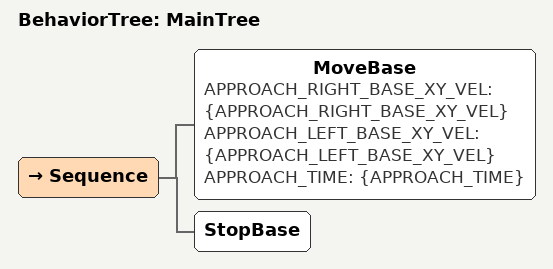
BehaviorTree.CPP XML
<?xml version="1.0" encoding="UTF-8"?>
<root BTCPP_format="4">
  <BehaviorTree ID="MainTree">
    <Sequence>
      <MoveBase
          APPROACH_RIGHT_BASE_XY_VEL="{APPROACH_RIGHT_BASE_XY_VEL}"
          APPROACH_LEFT_BASE_XY_VEL="{APPROACH_LEFT_BASE_XY_VEL}"
          APPROACH_TIME="{APPROACH_TIME}"

      />
      <StopBase/>
    </Sequence>
  </BehaviorTree>

</root>
